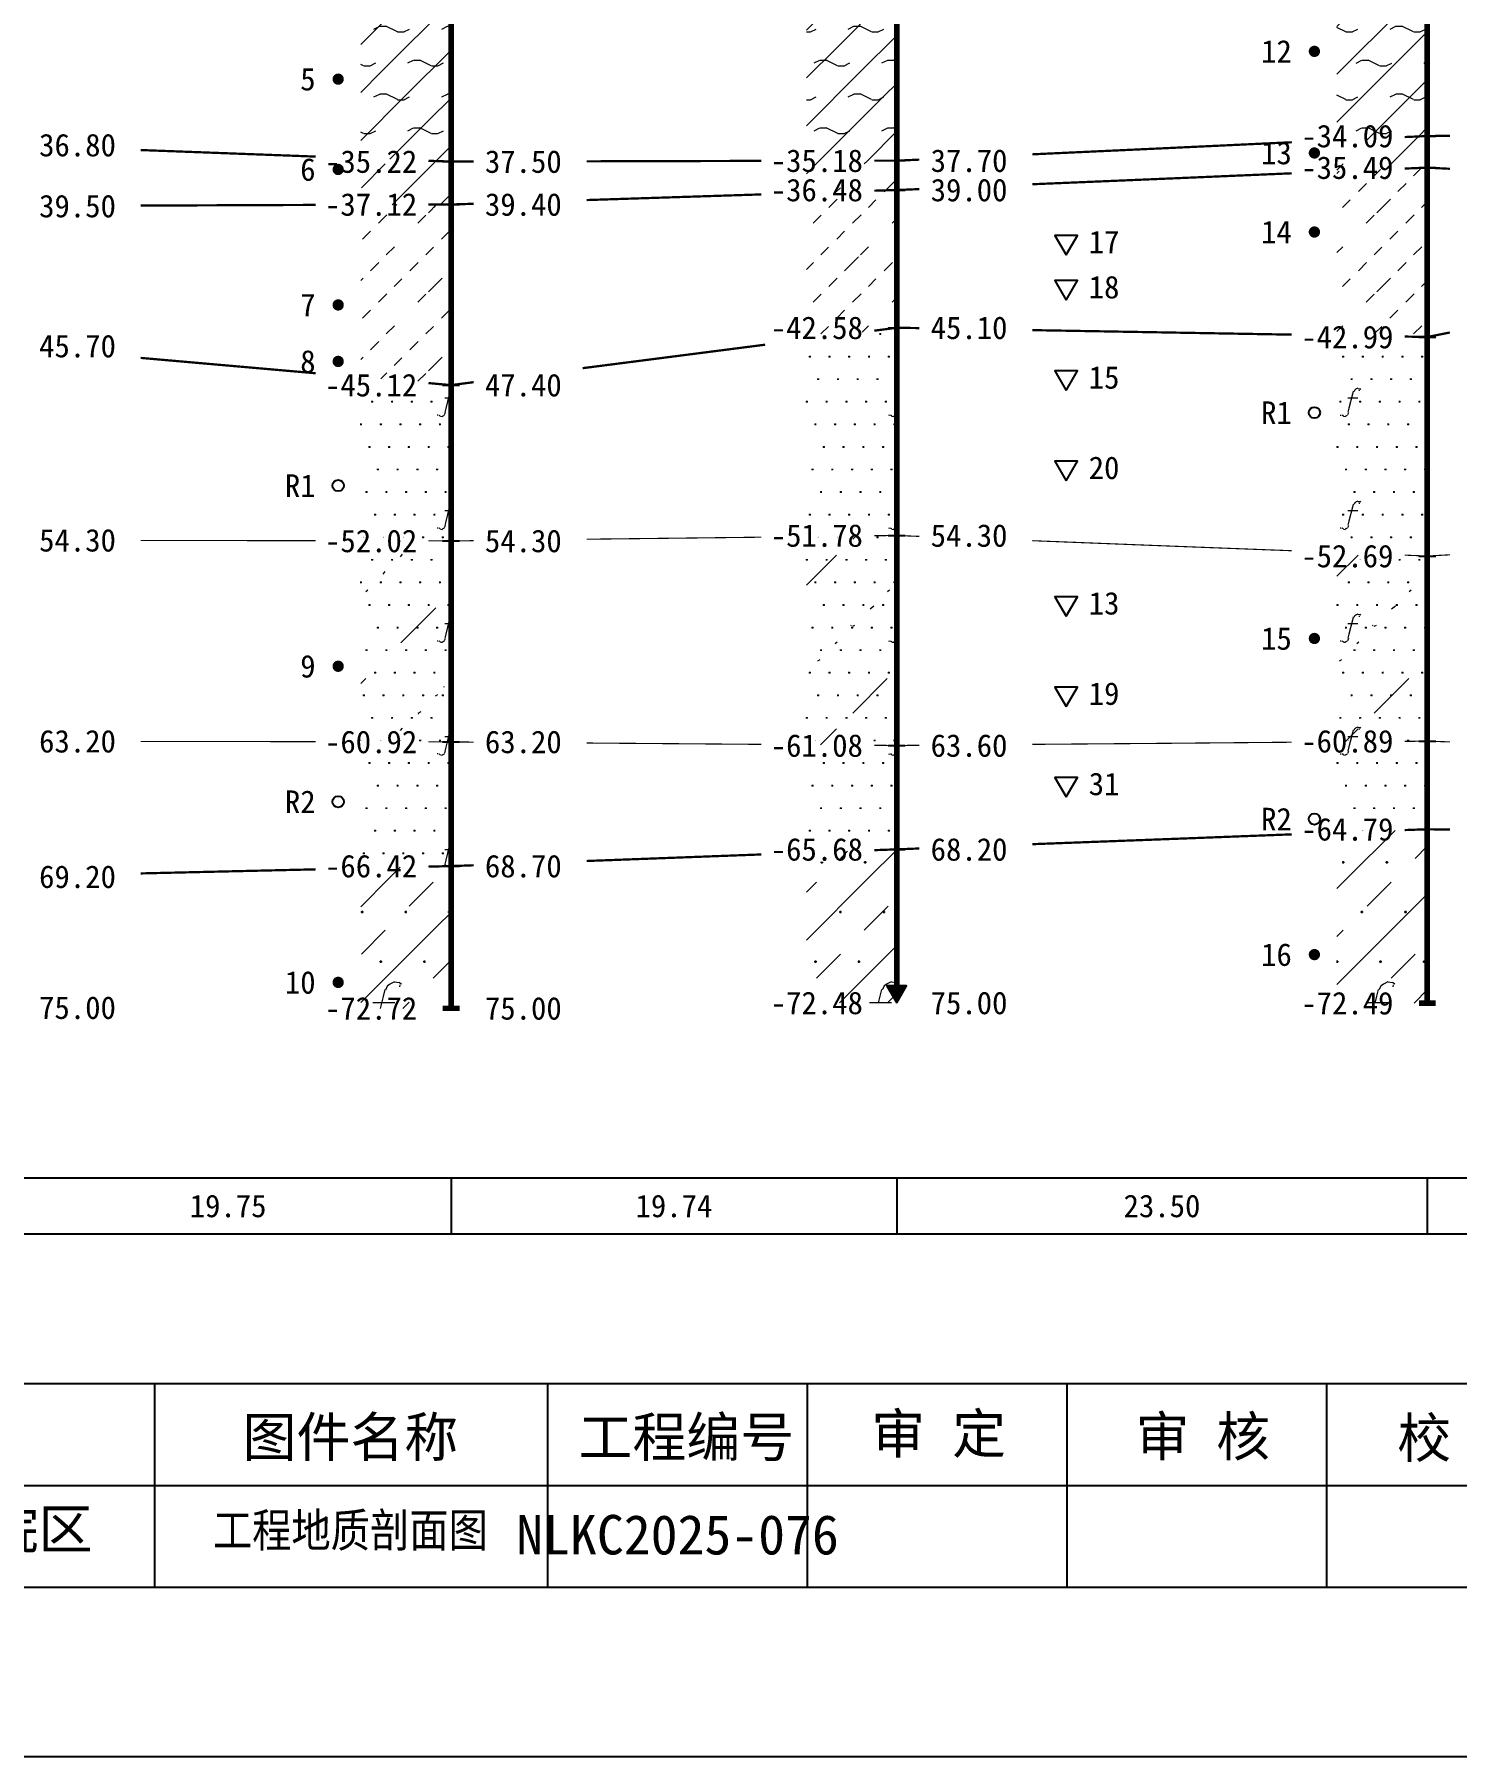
# Model space of a CAD drawing. Extents: x -37 to 3540, y -1485 to 297.
# Drawn here: x 455.7 to 581.7, y -1485 to -1332.5 of the extents above; entities that cross this region are included whole.
import ezdxf
from ezdxf.enums import TextEntityAlignment as Align

# ---------------------------------------------------------------- set-up
doc = ezdxf.new("R2010")
doc.units = 0
doc.layers.get('0').update_dxf_attribs({"linetype": 'CONTINUOUS'})
for name, color, linetype in [('CURVE', 200, 'CONTINUOUS'), ('FRAME', 7, 'CONTINUOUS'), ('HOLE', 41, 'CONTINUOUS'), ('RULER', 7, 'CONTINUOUS'), ('SAMPLE', 1, 'CONTINUOUS'), ('STRATUM', 241, 'CONTINUOUS')]:
    doc.layers.add(name, color=color, linetype=linetype)
doc.layers.add('HATCH', color=7, linetype='CONTINUOUS', lineweight=13)
doc.styles.add('ST', font='')
doc.styles.get('ST').set_extended_font_data('SimSun')
pattern_1 = [(45, (112.367, -1485), (-2.12132, 2.12132), [10, 0]), (26.565, (113.4412, -1485.2536), (5.999823, 5.999812), [0.567, -12.849]), (0, (112.874, -1485.2536), (0, 6), [0.567, -5.433]), (26.565, (110.7857, -1485), (5.999823, 5.999812), [0.567, -12.849]), (0, (111.293, -1484.7464), (0, 6), [0.567, -5.433]), (153.435, (112.8742, -1485.2536), (-5.999818, -5e-06), [1.134, -12.2826]), (26.565, (116.4412, -1482.2536), (5.999823, 5.999812), [0.567, -12.849]), (0, (115.874, -1482.2536), (0, 6), [0.567, -5.433]), (26.565, (113.7857, -1482), (5.999823, 5.999812), [0.567, -12.849]), (0, (114.293, -1481.7464), (0, 6), [0.567, -5.433]), (153.435, (115.8742, -1482.2536), (-5.999818, -5e-06), [1.134, -12.2826])]
pattern_2 = [(45, (112.367, -1485), (-4.24264, 4.24264), [10, 0]), (45, (113.428, -1488.182), (-2.12132, 6.36396), [3, -3])]
pattern_3 = [(45, (112.367, -1485), (-6e-07, 6.99998), [0.9473, -8.9522]), (45, (113.767, -1483.6), (-6e-07, 6.99998), [0.9869, -8.9126]), (45, (115.167, -1482.2), (-6e-07, 6.99998), [1.06018, -8.83931]), (45, (116.567, -1480.8), (-6e-07, 6.99998), [0.94918, -8.95032]), (45, (117.967, -1479.4), (-6e-07, 6.99998), [1.0365, -8.86299]), (45, (115.867, -1485), (-6e-07, 6.99998), [1.01335, -8.88615]), (45, (117.267, -1483.6), (-6e-07, 6.99998), [1.07896, -12.12037]), (45, (118.667, -1482.2), (-6e-07, 6.99998), [0.99882, -8.90067]), (45, (113.067, -1480.8), (-4e-07, 6.99998), [1.05533, -8.844165]), (45, (114.467, -1479.4), (-4e-07, 6.99998), [1.0365, -8.86299])]
pattern_4 = [(82.875, (111.5324, -1486.206), (0.0003693, 10.0001764), [0.08929, -80.53371]), (143.13, (111.6334, -1486.2818), (-29.999964, 20.000054), [0.12627, -49.87373]), (172.875, (111.8106, -1486.304), (-70.0002457, 9.9996603), [0.17857, -80.44443]), (206.565, (111.989, -1486.2147), (-9.999705, -9.999687), [0.19954, -22.16046]), (243.435, (112.0783, -1486.0363), (9e-06, -9.999696), [0.19954, -22.16146]), (255.964, (112.1676, -1485.679), (-0.0002, -9.999501), [0.36813, -40.86287]), (255.964, (112.4776, -1484.439), (-0.0002, -9.999501), [1.27838, -39.95262]), (255.964, (112.5461, -1484.165), (-0.0002, -9.999501), [0.28235, -40.94865]), (216.87, (112.7364, -1483.9108), (-9.999982, -10.000018), [0.12627, -49.87373]), (243.435, (112.6354, -1483.9865), (9e-06, -9.999696), [0.19954, -22.16146]), (206.565, (112.915, -1483.8215), (-9.999705, -9.999687), [0.19954, -22.16046]), (172.875, (113.092, -1483.8437), (-70.0002457, 9.9996603), [0.17857, -80.44443]), (143.13, (113.193, -1483.9194), (-29.999964, 20.000054), [0.12627, -49.87373]), (82.875, (113.182, -1484.008), (0.0003693, 10.0001764), [0.08929, -80.53371]), (0, (112.037, -1484.66), (0, 10), [0.89286, -9.10714]), (0, (112.392, -1485), (1, 2), [0, -1.75]), (0, (112.367, -1484.975), (1, 2), [0, -1.75]), (0, (112.367, -1485), (1, 2), [0, -1.75]), (0, (112.342, -1485), (1, 2), [0, -1.75]), (0, (112.367, -1485.025), (1, 2), [0, -1.75])]
pattern_5 = [(45, (112.367, -1485), (-2e-06, 15.39996), [4.3383, -17.4406]), (45, (118.555, -1478.777), (-2e-06, 15.39996), [4.38607, -17.3928]), (45, (123.515, -1473.819), (-2e-06, 15.39996), [3.98994, -17.78894]), (26.565, (112.367, -1477.3), (15.4, 15.4), [0.2123, -34.22315]), (36.8699, (113.907, -1475.76), (15.4, 15.4), [0.43504, -76.56496]), (315, (120.067, -1469.653), (15.39996, 3e-06), [0.0727, -21.70617]), (26.565, (120.067, -1485), (15.4, 15.4), [0.31845, -34.117]), (26.565, (121.607, -1483.46), (15.4, 15.4), [0.2316, -34.20383]), (90, (122.377, -1482.69), (-15.4, -1e-06), [0.0633, -15.3367]), (26.565, (123.147, -1481.92), (15.4, 15.4), [0.2002, -68.6707]), (36.8699, (124.687, -1480.38), (15.4, 15.4), [0.24352, -76.75648]), (45, (126.227, -1478.84), (-5e-07, 15.39996), [0.24005, -21.53884]), (315, (127.578, -1477.195), (15.39996, 3e-06), [0.0727, -21.70617]), (36.8699, (115.447, -1474.22), (15.4, 15.4), [0.22493, -76.77507]), (53.1301, (116.987, -1472.68), (30.8, 46.2), [0.29564, -76.70436]), (53.1301, (118.527, -1471.14), (30.8, 46.2), [0.27774, -76.72226])]
pattern_6 = [(82.875, (110.531, -1487.6533), (0.000812, 22.000388), [0.19644, -177.17416]), (143.13, (110.753, -1487.82), (-65.99992, 44.000118), [0.2778, -109.7222]), (172.875, (111.143, -1487.8687), (-154.00054, 21.999253), [0.39285, -176.97775]), (206.565, (111.536, -1487.672), (-21.99935, -21.99931), [0.439, -48.753]), (243.435, (111.732, -1487.28), (2e-05, -21.99933), [0.439, -48.7552]), (255.964, (111.9283, -1486.494), (-0.00044, -21.9989), [0.8099, -89.8983]), (255.964, (112.6104, -1483.7656), (-0.00044, -21.9989), [2.8124, -87.8958]), (255.964, (112.761, -1483.163), (-0.00044, -21.9989), [0.6212, -90.087]), (216.87, (113.1796, -1482.6037), (-21.99996, -22.00004), [0.2778, -109.7222]), (243.435, (112.957, -1482.77), (2e-05, -21.99933), [0.439, -48.7552]), (206.565, (113.572, -1482.407), (-21.99935, -21.99931), [0.439, -48.753]), (172.875, (113.962, -1482.456), (-154.00054, 21.999253), [0.39285, -176.97775]), (143.13, (114.1843, -1482.6228), (-65.99992, 44.000118), [0.2778, -109.7222]), (82.875, (114.16, -1482.8177), (0.000812, 22.000388), [0.19644, -177.17416]), (0, (111.642, -1484.252), (0, 22), [1.9643, -20.0357]), (0, (112.422, -1485), (2.2, 4.4), [0, -3.85]), (0, (112.367, -1484.945), (2.2, 4.4), [0, -3.85]), (0, (112.367, -1485), (2.2, 4.4), [0, -3.85]), (0, (112.312, -1485), (2.2, 4.4), [0, -3.85]), (0, (112.367, -1485.055), (2.2, 4.4), [0, -3.85])]

# ---------------------------------------------------------------- blocks, each defined once
blk = doc.blocks.new('图签_A3长')
for p, q in [((0, 18), (-380, 18)), ((-222.82, 0), (-222.82, 18)), ((-188, 0), (-188, 18)), ((-165, 0), (-165, 18)), ((-142, 0), (-142, 18)), ((-119, 0), (-119, 18)), ((-320, 9), (0, 9)), ((-380, 0), (0, 0))]:
    blk.add_line(p, q)
at = {"style": 'ST'}
for s, p in [('图件名称', (-205.49, 13.3)), ('工程编号', (-175.73, 13.3)), ('审 定', (-153.38, 13.61)), ('审 核', (-129.99, 13.36)), ('校 对', (-106.8, 13.23))]:
    blk.add_text(s, height=3.5, dxfattribs=at).set_placement(p, align=Align.MIDDLE_CENTER)
for tag, p in [('01＿单位名称', (-349.98, 8.36)), ('02＿工程名称', (-271.3, 5.16)), ('04＿工程编号', (-176.51, 4.65)), ('05＿日期', (-35.59, 4.65)), ('06＿图号', (-11.16, 4.91))]:
    blk.add_attdef(tag, text='', height=3.5, dxfattribs=at).set_placement(p, align=Align.MIDDLE_CENTER)
at = {"style": 'ST', "width": 0.85}
blk.add_attdef('03＿图件名称', text='', height=3, dxfattribs=at).set_placement((-205.49, 5.05), align=Align.MIDDLE_CENTER)
blk = doc.blocks.new('Trigon')
blk.add_hatch(color=256).paths.add_polyline_path([(-0.87, 1.5), (0, 0), (0.87, 1.5)])
blk.add_lwpolyline([(0, 0), (0.87, 1.5), (-0.87, 1.5)], close=True)
blk = doc.blocks.new('SampleSoilUndisturbed')
at = {"const_width": 0.5}
blk.add_lwpolyline([(-0.25, 0, 1), (0.25, 0, 1)], format="xyb", close=True, dxfattribs=at)
blk = doc.blocks.new('SampleSoilDisturbed')
blk.add_circle((0, 0), 0.5)
blk = doc.blocks.new('TrigonHollow')
blk.add_lwpolyline([(0, -1.15), (1, 0.58), (-1, 0.58)], close=True)

msp = doc.modelspace()

# ---------------------------------------------------------------- hatches: boundary and pattern name
at = {"layer": 'HATCH'}
h = msp.add_hatch(dxfattribs=at)
h.set_pattern_fill('YNNT', color=251, style=0)
h.set_pattern_definition(pattern_1)
h.paths.add_polyline_path([(492.61, -1325.93), (484.61, -1326.93), (484.61, -1343.43), (492.61, -1343.73)])
h.paths.add_polyline_path([(480.54, -1345.22), (490.1, -1345.22), (490.1, -1342.29), (480.54, -1342.29)], flags=9)
h.paths.add_polyline_path([(480.54, -1327.42), (490.1, -1327.42), (490.1, -1324.49), (480.54, -1324.49)], flags=9)
h = msp.add_hatch(dxfattribs=at)
h.set_pattern_fill('YNNT', color=251, style=0)
h.set_pattern_definition(pattern_1)
h.paths.add_polyline_path([(532.09, -1329.85), (524.09, -1329.06), (524.09, -1343.67), (532.09, -1343.65)])
h.paths.add_polyline_path([(520.02, -1345.14), (529.58, -1345.14), (529.58, -1342.21), (520.02, -1342.21)], flags=9)
h.paths.add_polyline_path([(520.02, -1331.34), (529.58, -1331.34), (529.58, -1328.41), (520.02, -1328.41)], flags=9)
h = msp.add_hatch(dxfattribs=at)
h.set_pattern_fill('YNNT', color=251, style=0)
h.set_pattern_definition(pattern_1)
h.paths.add_polyline_path([(579.08, -1330.47), (571.08, -1330.36), (571.08, -1341.84), (579.08, -1341.47)])
h.paths.add_polyline_path([(567.01, -1342.95), (576.57, -1342.95), (576.57, -1340.02), (567.01, -1340.02)], flags=9)
h.paths.add_polyline_path([(567.01, -1331.95), (576.57, -1331.95), (576.57, -1329.02), (567.01, -1329.02)], flags=9)
h = msp.add_hatch(dxfattribs=at)
h.set_pattern_fill('FZNT', color=32, style=0)
h.set_pattern_definition(pattern_2)
h.paths.add_polyline_path([(579.08, -1341.47), (571.08, -1341.84), (571.08, -1344.6), (579.08, -1344.27)])
h.paths.add_polyline_path([(567.01, -1345.75), (576.57, -1345.75), (576.57, -1342.82), (567.01, -1342.82)], flags=9)
h.paths.add_polyline_path([(567.01, -1342.95), (576.57, -1342.95), (576.57, -1340.02), (567.01, -1340.02)], flags=9)
h = msp.add_hatch(dxfattribs=at)
h.set_pattern_fill('FZNT', color=32, style=0)
h.set_pattern_definition(pattern_2)
h.paths.add_polyline_path([(532.09, -1343.65), (524.09, -1343.67), (524.09, -1346.51), (532.09, -1346.25)])
h.paths.add_polyline_path([(520.02, -1347.74), (529.58, -1347.74), (529.58, -1344.81), (520.02, -1344.81)], flags=9)
h.paths.add_polyline_path([(520.02, -1345.14), (529.58, -1345.14), (529.58, -1342.21), (520.02, -1342.21)], flags=9)
h = msp.add_hatch(dxfattribs=at)
h.set_pattern_fill('FZNT', color=32, style=0)
h.set_pattern_definition(pattern_2)
h.paths.add_polyline_path([(492.61, -1343.73), (484.61, -1343.43), (484.61, -1347.56), (492.61, -1347.53)])
h.paths.add_polyline_path([(480.54, -1349.02), (490.1, -1349.02), (490.1, -1346.09), (480.54, -1346.09)], flags=9)
h.paths.add_polyline_path([(480.54, -1345.22), (490.1, -1345.22), (490.1, -1342.29), (480.54, -1342.29)], flags=9)
h = msp.add_hatch(dxfattribs=at)
h.set_pattern_fill('NZFT', color=52, style=0)
h.set_pattern_definition(pattern_3)
h.paths.add_polyline_path([(579.08, -1344.27), (571.08, -1344.6), (571.08, -1359.13), (579.08, -1359.27)])
h.paths.add_polyline_path([(567.01, -1360.75), (576.57, -1360.75), (576.57, -1357.82), (567.01, -1357.82)], flags=9)
h.paths.add_polyline_path([(567.01, -1345.75), (576.57, -1345.75), (576.57, -1342.82), (567.01, -1342.82)], flags=9)
h = msp.add_hatch(dxfattribs=at)
h.set_pattern_fill('NZFT', color=52, style=0)
h.set_pattern_definition(pattern_3)
h.paths.add_polyline_path([(532.09, -1346.25), (524.09, -1346.51), (524.09, -1359.48), (532.09, -1358.45)])
h.paths.add_polyline_path([(520.02, -1359.94), (529.58, -1359.94), (529.58, -1357.01), (520.02, -1357.01)], flags=9)
h.paths.add_polyline_path([(520.02, -1347.74), (529.58, -1347.74), (529.58, -1344.81), (520.02, -1344.81)], flags=9)
h = msp.add_hatch(dxfattribs=at)
h.set_pattern_fill('NZFT', color=52, style=0)
h.set_pattern_definition(pattern_3)
h.paths.add_polyline_path([(492.61, -1347.53), (484.61, -1347.56), (484.61, -1362.83), (492.61, -1363.53)])
h.paths.add_polyline_path([(480.54, -1365.02), (490.09, -1365.02), (490.09, -1362.1), (480.54, -1362.1)], flags=9)
h.paths.add_polyline_path([(480.54, -1349.02), (490.1, -1349.02), (490.1, -1346.09), (480.54, -1346.09)], flags=9)
h = msp.add_hatch(dxfattribs=at)
h.set_pattern_fill('FS', color=142, style=0)
h.set_pattern_definition(pattern_4)
h.paths.add_polyline_path([(532.09, -1358.45), (524.09, -1359.48), (524.09, -1376.95), (532.09, -1376.85)])
h.paths.add_polyline_path([(520.02, -1378.34), (529.58, -1378.34), (529.58, -1375.41), (520.02, -1375.41)], flags=9)
h.paths.add_polyline_path([(520.02, -1359.94), (529.58, -1359.94), (529.58, -1357.01), (520.02, -1357.01)], flags=9)
h = msp.add_hatch(dxfattribs=at)
h.set_pattern_fill('FS', color=142, style=0)
h.set_pattern_definition(pattern_4)
h.paths.add_polyline_path([(579.08, -1359.27), (571.08, -1359.13), (571.08, -1378.36), (579.08, -1378.67)])
h.paths.add_polyline_path([(567.01, -1380.15), (576.57, -1380.15), (576.57, -1377.22), (567.01, -1377.22)], flags=9)
h.paths.add_polyline_path([(567.01, -1360.75), (576.57, -1360.75), (576.57, -1357.82), (567.01, -1357.82)], flags=9)
h = msp.add_hatch(dxfattribs=at)
h.set_pattern_fill('FS', color=142, style=0)
h.set_pattern_definition(pattern_4)
h.paths.add_polyline_path([(492.61, -1363.53), (484.61, -1362.83), (484.61, -1377.32), (492.61, -1377.33)])
h.paths.add_polyline_path([(480.54, -1378.82), (490.1, -1378.82), (490.1, -1375.89), (480.54, -1375.89)], flags=9)
h.paths.add_polyline_path([(480.54, -1365.02), (490.09, -1365.02), (490.09, -1362.1), (480.54, -1362.1)], flags=9)
h = msp.add_hatch(dxfattribs=at)
h.set_pattern_fill('FS', color=142, style=0)
h.set_pattern_definition(pattern_4)
h.paths.add_polyline_path([(532.09, -1376.85), (524.09, -1376.95), (524.09, -1395.39), (532.09, -1395.45)])
h.paths.add_polyline_path([(520.02, -1396.94), (529.58, -1396.94), (529.58, -1394.01), (520.02, -1394.01)], flags=9)
h.paths.add_polyline_path([(520.02, -1378.34), (529.58, -1378.34), (529.58, -1375.41), (520.02, -1375.41)], flags=9)
h = msp.add_hatch(dxfattribs=at)
h.set_pattern_fill('SZFT', color=142, scale=2.2, style=0)
h.set_pattern_definition(pattern_5)
h.paths.add_polyline_path([(532.09, -1376.85), (524.09, -1376.95), (524.09, -1395.39), (532.09, -1395.45)])
h.paths.add_polyline_path([(520.02, -1396.94), (529.58, -1396.94), (529.58, -1394.01), (520.02, -1394.01)], flags=9)
h.paths.add_polyline_path([(520.02, -1378.34), (529.58, -1378.34), (529.58, -1375.41), (520.02, -1375.41)], flags=9)
h = msp.add_hatch(dxfattribs=at)
h.set_pattern_fill('FS', color=142, style=0)
h.set_pattern_definition(pattern_4)
h.paths.add_polyline_path([(492.61, -1377.33), (484.61, -1377.32), (484.61, -1395.12), (492.61, -1395.13)])
h.paths.add_polyline_path([(480.54, -1396.62), (490.1, -1396.62), (490.1, -1393.69), (480.54, -1393.69)], flags=9)
h.paths.add_polyline_path([(480.54, -1378.82), (490.1, -1378.82), (490.1, -1375.89), (480.54, -1375.89)], flags=9)
h = msp.add_hatch(dxfattribs=at)
h.set_pattern_fill('SZFT', color=142, scale=2.2, style=0)
h.set_pattern_definition(pattern_5)
h.paths.add_polyline_path([(492.61, -1377.33), (484.61, -1377.32), (484.61, -1395.12), (492.61, -1395.13)])
h.paths.add_polyline_path([(480.54, -1396.62), (490.1, -1396.62), (490.1, -1393.69), (480.54, -1393.69)], flags=9)
h.paths.add_polyline_path([(480.54, -1378.82), (490.1, -1378.82), (490.1, -1375.89), (480.54, -1375.89)], flags=9)
h = msp.add_hatch(dxfattribs=at)
h.set_pattern_fill('FS', color=142, style=0)
h.set_pattern_definition(pattern_4)
h.paths.add_polyline_path([(579.08, -1378.67), (571.08, -1378.36), (571.08, -1395.13), (579.08, -1395.07)])
h.paths.add_polyline_path([(567.01, -1396.55), (576.57, -1396.55), (576.57, -1393.62), (567.01, -1393.62)], flags=9)
h.paths.add_polyline_path([(567.01, -1380.15), (576.57, -1380.15), (576.57, -1377.22), (567.01, -1377.22)], flags=9)
h = msp.add_hatch(dxfattribs=at)
h.set_pattern_fill('SZFT', color=142, scale=2.2, style=0)
h.set_pattern_definition(pattern_5)
h.paths.add_polyline_path([(579.08, -1378.67), (571.08, -1378.36), (571.08, -1395.13), (579.08, -1395.07)])
h.paths.add_polyline_path([(567.01, -1396.55), (576.57, -1396.55), (576.57, -1393.62), (567.01, -1393.62)], flags=9)
h.paths.add_polyline_path([(567.01, -1380.15), (576.57, -1380.15), (576.57, -1377.22), (567.01, -1377.22)], flags=9)
h = msp.add_hatch(dxfattribs=at)
h.set_pattern_fill('FS', color=142, style=0)
h.set_pattern_definition(pattern_4)
h.paths.add_polyline_path([(492.61, -1395.13), (484.61, -1395.12), (484.61, -1406.32), (492.61, -1406.13)])
h.paths.add_polyline_path([(480.54, -1407.62), (490.1, -1407.62), (490.1, -1404.69), (480.54, -1404.69)], flags=9)
h.paths.add_polyline_path([(480.54, -1396.62), (490.1, -1396.62), (490.1, -1393.69), (480.54, -1393.69)], flags=9)
h = msp.add_hatch(dxfattribs=at)
h.set_pattern_fill('FS', color=142, style=0)
h.set_pattern_definition(pattern_4)
h.paths.add_polyline_path([(532.09, -1395.45), (524.09, -1395.39), (524.09, -1404.95), (532.09, -1404.65)])
h.paths.add_polyline_path([(520.02, -1406.14), (529.58, -1406.14), (529.58, -1403.21), (520.02, -1403.21)], flags=9)
h.paths.add_polyline_path([(520.02, -1396.94), (529.58, -1396.94), (529.58, -1394.01), (520.02, -1394.01)], flags=9)
h = msp.add_hatch(dxfattribs=at)
h.set_pattern_fill('FS', color=142, style=0)
h.set_pattern_definition(pattern_4)
h.paths.add_polyline_path([(579.08, -1395.07), (571.08, -1395.13), (571.08, -1403.17), (579.08, -1402.87)])
h.paths.add_polyline_path([(567.01, -1404.35), (576.57, -1404.35), (576.57, -1401.42), (567.01, -1401.42)], flags=9)
h.paths.add_polyline_path([(567.01, -1396.55), (576.57, -1396.55), (576.57, -1393.62), (567.01, -1393.62)], flags=9)
h = msp.add_hatch(dxfattribs=at)
h.set_pattern_fill('FZNT', color=32, style=0)
h.set_pattern_definition(pattern_2)
h.paths.add_polyline_path([(579.08, -1402.87), (571.08, -1403.17), (571.08, -1418.27), (579.08, -1418.27)])
h.paths.add_polyline_path([(567.01, -1419.75), (576.57, -1419.75), (576.57, -1416.82), (567.01, -1416.82)], flags=9)
h.paths.add_polyline_path([(567.01, -1404.35), (576.57, -1404.35), (576.57, -1401.42), (567.01, -1401.42)], flags=9)
h = msp.add_hatch(dxfattribs=at)
h.set_pattern_fill('FS', color=32, scale=2.2, style=0)
h.set_pattern_definition(pattern_6)
h.paths.add_polyline_path([(579.08, -1402.87), (571.08, -1403.17), (571.08, -1418.27), (579.08, -1418.27)])
h.paths.add_polyline_path([(567.01, -1419.75), (576.57, -1419.75), (576.57, -1416.82), (567.01, -1416.82)], flags=9)
h.paths.add_polyline_path([(567.01, -1404.35), (576.57, -1404.35), (576.57, -1401.42), (567.01, -1401.42)], flags=9)
h = msp.add_hatch(dxfattribs=at)
h.set_pattern_fill('FZNT', color=32, style=0)
h.set_pattern_definition(pattern_2)
h.paths.add_polyline_path([(532.09, -1404.65), (524.09, -1404.95), (524.09, -1418.25), (532.09, -1418.25), (531.22, -1416.75), (532.09, -1416.75)])
h.paths.add_polyline_path([(520.02, -1419.74), (529.58, -1419.74), (529.58, -1416.81), (520.02, -1416.81)], flags=9)
h.paths.add_polyline_path([(520.02, -1406.14), (529.58, -1406.14), (529.58, -1403.21), (520.02, -1403.21)], flags=9)
h = msp.add_hatch(dxfattribs=at)
h.set_pattern_fill('FS', color=32, scale=2.2, style=0)
h.set_pattern_definition(pattern_6)
h.paths.add_polyline_path([(532.09, -1404.65), (524.09, -1404.95), (524.09, -1418.25), (532.09, -1418.25), (531.22, -1416.75), (532.09, -1416.75)])
h.paths.add_polyline_path([(520.02, -1419.74), (529.58, -1419.74), (529.58, -1416.81), (520.02, -1416.81)], flags=9)
h.paths.add_polyline_path([(520.02, -1406.14), (529.58, -1406.14), (529.58, -1403.21), (520.02, -1403.21)], flags=9)
h = msp.add_hatch(dxfattribs=at)
h.set_pattern_fill('FZNT', color=32, style=0)
h.set_pattern_definition(pattern_2)
h.paths.add_polyline_path([(492.61, -1406.13), (484.61, -1406.32), (484.61, -1418.73), (492.61, -1418.73)])
h.paths.add_polyline_path([(480.54, -1420.21), (490.09, -1420.21), (490.09, -1417.31), (480.54, -1417.31)], flags=9)
h.paths.add_polyline_path([(480.54, -1407.62), (490.1, -1407.62), (490.1, -1404.69), (480.54, -1404.69)], flags=9)
h = msp.add_hatch(dxfattribs=at)
h.set_pattern_fill('FS', color=32, scale=2.2, style=0)
h.set_pattern_definition(pattern_6)
h.paths.add_polyline_path([(492.61, -1406.13), (484.61, -1406.32), (484.61, -1418.73), (492.61, -1418.73)])
h.paths.add_polyline_path([(480.54, -1420.21), (490.09, -1420.21), (490.09, -1417.31), (480.54, -1417.31)], flags=9)
h.paths.add_polyline_path([(480.54, -1407.62), (490.1, -1407.62), (490.1, -1404.69), (480.54, -1404.69)], flags=9)

# ---------------------------------------------------------------- linework, layer by layer
at = {"layer": 'FRAME', "linetype": 'Continuous'}
msp.add_line((-17.39, -1470), (689.18, -1470), dxfattribs=at)
at = {"layer": 'FRAME', "color": 245, "linetype": 'Continuous'}
msp.add_line((-37.39, -1485), (709.18, -1485), dxfattribs=at)
at = {"layer": 'HOLE', "linetype": 'Continuous', "const_width": 0.5}
for points in [[(492.61, -1268.73), (492.61, -1418.73)], [(532.09, -1268.25), (532.09, -1416.95)], [(579.08, -1268.27), (579.08, -1418.27)], [(491.86, -1418.73), (493.36, -1418.73)], [(578.33, -1418.27), (579.83, -1418.27)]]:
    msp.add_lwpolyline(points, dxfattribs=at)
at = {"layer": 'HOLE', "linetype": 'Continuous'}
for points in [[(578.33, -1341.47), (579.83, -1341.47)], [(491.86, -1343.73), (493.36, -1343.73)], [(531.34, -1343.65), (532.84, -1343.65)], [(578.33, -1344.27), (579.83, -1344.27)], [(531.34, -1346.25), (532.84, -1346.25)], [(491.86, -1347.53), (493.36, -1347.53)], [(531.34, -1358.45), (532.84, -1358.45)], [(578.33, -1359.27), (579.83, -1359.27)], [(491.86, -1363.53), (493.36, -1363.53)], [(491.86, -1377.33), (493.36, -1377.33)], [(531.34, -1376.85), (532.84, -1376.85)], [(578.33, -1378.67), (579.83, -1378.67)], [(491.86, -1395.13), (493.36, -1395.13)], [(531.34, -1395.45), (532.84, -1395.45)], [(578.33, -1395.07), (579.83, -1395.07)], [(578.33, -1402.87), (579.83, -1402.87)], [(531.34, -1404.65), (532.84, -1404.65)], [(491.86, -1406.13), (493.36, -1406.13)]]:
    msp.add_lwpolyline(points, dxfattribs=at)
at = {"layer": 'RULER', "linetype": 'Continuous'}
for points in [[(453.12, -1433.73), (492.61, -1433.73), (492.61, -1438.73), (453.12, -1438.73)], [(492.61, -1433.73), (532.09, -1433.73), (532.09, -1438.73), (492.61, -1438.73)], [(532.09, -1433.73), (579.08, -1433.73), (579.08, -1438.73), (532.09, -1438.73)], [(579.08, -1433.73), (619.48, -1433.73), (619.48, -1438.73), (579.08, -1438.73)]]:
    msp.add_lwpolyline(points, dxfattribs=at)
at = {"layer": 'STRATUM', "linetype": 'Continuous'}
for points, const_width in [([(544.09, -1343.09), (555.58, -1342.56), (567.08, -1342.02)], 0.2), ([(577.08, -1341.56), (579.08, -1341.47), (581.08, -1341.45)], 0.2), ([(465.12, -1342.71), (472.86, -1343), (480.61, -1343.29)], 0.2), ([(490.61, -1343.66), (492.61, -1343.73), (494.61, -1343.73)], 0.2), ([(504.61, -1343.71), (512.35, -1343.69), (520.09, -1343.67)], 0.2), ([(530.09, -1343.65), (532.09, -1343.65), (534.09, -1343.56)], 0.2), ([(544.09, -1345.74), (555.58, -1345.26), (567.08, -1344.77)], 0.2), ([(577.08, -1344.35), (579.08, -1344.27), (581.08, -1344.37)], 0.2), ([(504.61, -1347.14), (512.35, -1346.89), (520.09, -1346.64)], 0.2), ([(530.09, -1346.31), (532.09, -1346.25), (534.09, -1346.17)], 0.2), ([(465.12, -1347.63), (472.86, -1347.6), (480.61, -1347.57)], 0.2), ([(490.61, -1347.54), (492.61, -1347.53), (494.61, -1347.47)], 0.2), ([(530.09, -1358.71), (532.09, -1358.45), (534.09, -1358.48)], 0.2), ([(544.09, -1358.66), (555.58, -1358.86), (567.08, -1359.06)], 0.2), ([(577.08, -1359.23), (579.08, -1359.27), (581.08, -1358.87)], 0.2), ([(504.26, -1362.03), (512.35, -1360.99), (520.43, -1359.95)], 0.2), ([(465.12, -1361.12), (472.86, -1361.8), (480.61, -1362.48)], 0.2), ([(490.61, -1363.35), (492.61, -1363.53), (494.61, -1363.27)], 0.2), ([(465.12, -1377.29), (472.86, -1377.3), (480.61, -1377.31)], 0.1), ([(490.61, -1377.33), (492.61, -1377.33), (494.61, -1377.31)], 0.1), ([(504.61, -1377.18), (512.35, -1377.09), (520.09, -1377)], 0.1), ([(530.09, -1376.87), (532.09, -1376.85), (534.09, -1376.93)], 0.1), ([(544.09, -1377.31), (555.58, -1377.76), (567.08, -1378.2)], 0.1), ([(577.08, -1378.59), (579.08, -1378.67), (581.08, -1378.56)], 0.1), ([(465.12, -1395.09), (472.86, -1395.1), (480.61, -1395.11)], 0.1), ([(490.61, -1395.13), (492.61, -1395.13), (494.61, -1395.15)], 0.1), ([(504.61, -1395.23), (512.35, -1395.29), (520.09, -1395.35)], 0.1), ([(530.09, -1395.43), (532.09, -1395.45), (534.09, -1395.43)], 0.1), ([(544.09, -1395.35), (555.58, -1395.26), (567.08, -1395.16)], 0.1), ([(577.08, -1395.08), (579.08, -1395.07), (581.08, -1395.13)], 0.1), ([(544.09, -1404.19), (555.58, -1403.76), (567.08, -1403.32)], 0.2), ([(577.08, -1402.94), (579.08, -1402.87), (581.08, -1402.9)], 0.2), ([(530.09, -1404.72), (532.09, -1404.65), (534.09, -1404.57)], 0.2), ([(490.61, -1406.18), (492.61, -1406.13), (494.61, -1406.06)], 0.2), ([(504.61, -1405.68), (512.35, -1405.39), (520.09, -1405.1)], 0.2), ([(465.12, -1406.78), (472.86, -1406.6), (480.61, -1406.42)], 0.2)]:
    msp.add_lwpolyline(points, dxfattribs=dict(at, const_width=const_width))

# ---------------------------------------------------------------- block references
at = {"layer": 'CURVE'}
for p in [(547.09, -1350.85), (547.09, -1354.85), (547.09, -1362.85), (547.09, -1370.85), (547.09, -1382.85), (547.09, -1390.85), (547.09, -1398.85)]:
    msp.add_blockref('TrigonHollow', p, dxfattribs=at)
at = {"layer": 'FRAME'}
ref = msp.add_blockref('图签_A3长', (689.18, -1470), dxfattribs=at)
ref.add_attrib('02＿工程名称', '浙江大学医学院附属邵逸夫医院宁波院区', dxfattribs={"layer": '0', "height": 3.5, "style": 'ST'}).set_placement((417.88, -1464.84), align=Align.MIDDLE_CENTER)
ref.add_attrib('03＿图件名称', '工程地质剖面图', dxfattribs={"layer": '0', "height": 3, "style": 'ST', "width": 0.85}).set_placement((483.69, -1464.95), align=Align.MIDDLE_CENTER)
ref.add_attrib('04＿工程编号', 'NLKC2025-076', dxfattribs={"layer": '0', "height": 3.5, "style": 'ST'}).set_placement((512.67, -1465.35), align=Align.MIDDLE_CENTER)
at = {"layer": 'HOLE'}
msp.add_blockref('Trigon', (532.09, -1418.25), dxfattribs=at)
at = {"layer": 'SAMPLE'}
for name, p in [('SampleSoilUndisturbed', (569.08, -1333.97)), ('SampleSoilUndisturbed', (482.61, -1336.43)), ('SampleSoilUndisturbed', (569.08, -1342.97)), ('SampleSoilUndisturbed', (482.61, -1344.43)), ('SampleSoilUndisturbed', (569.08, -1349.97)), ('SampleSoilUndisturbed', (482.61, -1356.43)), ('SampleSoilUndisturbed', (482.61, -1361.43)), ('SampleSoilDisturbed', (569.08, -1365.97)), ('SampleSoilDisturbed', (482.61, -1372.43)), ('SampleSoilUndisturbed', (569.08, -1385.97)), ('SampleSoilUndisturbed', (482.61, -1388.43)), ('SampleSoilDisturbed', (482.61, -1400.43)), ('SampleSoilDisturbed', (569.08, -1401.97)), ('SampleSoilUndisturbed', (569.08, -1413.97)), ('SampleSoilUndisturbed', (482.61, -1416.43))]:
    msp.add_blockref(name, p, dxfattribs=at)

# ---------------------------------------------------------------- texts
at = {"layer": 'CURVE', "style": 'ST'}
for s, p in [('17', (549.09, -1350.85)), ('18', (549.09, -1354.85)), ('15', (549.09, -1362.85)), ('20', (549.09, -1370.85)), ('13', (549.09, -1382.85)), ('19', (549.09, -1390.85)), ('31', (549.09, -1398.85))]:
    msp.add_text(s, height=2, dxfattribs=at).set_placement(p, align=Align.MIDDLE_LEFT)
at = {"layer": 'HOLE', "style": 'ST'}
for s, p in [('-34.09', (576.08, -1341.47)), ('-35.22', (489.61, -1343.73)), ('-35.18', (529.09, -1343.65)), ('-35.49', (576.08, -1344.27)), ('-36.48', (529.09, -1346.25)), ('-37.12', (489.61, -1347.53)), ('-42.58', (529.09, -1358.45)), ('-42.99', (576.08, -1359.27)), ('-45.12', (489.61, -1363.53)), ('-52.02', (489.61, -1377.33)), ('-51.78', (529.09, -1376.85)), ('-52.69', (576.08, -1378.67)), ('-60.89', (576.08, -1395.07)), ('-60.92', (489.61, -1395.13)), ('-61.08', (529.09, -1395.45)), ('-64.79', (576.08, -1402.87)), ('-65.68', (529.09, -1404.65)), ('-66.42', (489.61, -1406.13)), ('-72.72', (489.61, -1418.73)), ('-72.48', (529.09, -1418.25)), ('-72.49', (576.08, -1418.27))]:
    msp.add_text(s, height=2, dxfattribs=at).set_placement(p, align=Align.MIDDLE_RIGHT)
for s, p in [('36.80', (456.12, -1342.27)), ('37.50', (495.61, -1343.73)), ('37.70', (535.09, -1343.65)), ('39.00', (535.09, -1346.25)), ('39.50', (456.12, -1347.67)), ('39.40', (495.61, -1347.53)), ('45.10', (535.09, -1358.45)), ('45.70', (456.12, -1360.07)), ('47.40', (495.61, -1363.53)), ('54.30', (456.12, -1377.27)), ('54.30', (495.61, -1377.33)), ('54.30', (535.09, -1376.85)), ('63.20', (456.12, -1395.07)), ('63.20', (495.61, -1395.13)), ('63.60', (535.09, -1395.45)), ('68.20', (535.09, -1404.65)), ('69.20', (456.12, -1407.07)), ('68.70', (495.61, -1406.13)), ('75.00', (456.12, -1418.67)), ('75.00', (495.61, -1418.73)), ('75.00', (535.09, -1418.25))]:
    msp.add_text(s, height=2, dxfattribs=at).set_placement(p, align=Align.MIDDLE_LEFT)
at = {"layer": 'RULER', "style": 'ST'}
for s, p in [('19.75', (472.86, -1436.23)), ('19.74', (512.35, -1436.23)), ('23.50', (555.58, -1436.23))]:
    msp.add_text(s, height=2, dxfattribs=at).set_placement(p, align=Align.MIDDLE_CENTER)
at = {"layer": 'SAMPLE', "style": 'ST'}
for s, p in [('12', (567.08, -1333.97)), ('5', (480.61, -1336.43)), ('13', (567.08, -1342.97)), ('6', (480.61, -1344.43)), ('14', (567.08, -1349.97)), ('7', (480.61, -1356.43)), ('8', (480.61, -1361.43)), ('R1', (567.08, -1365.97)), ('R1', (480.61, -1372.43)), ('15', (567.08, -1385.97)), ('9', (480.61, -1388.43)), ('R2', (480.61, -1400.43)), ('R2', (567.08, -1401.97)), ('16', (567.08, -1413.97)), ('10', (480.61, -1416.43))]:
    msp.add_text(s, height=2, dxfattribs=at).set_placement(p, align=Align.MIDDLE_RIGHT)

doc.saveas('drawing.dxf')
